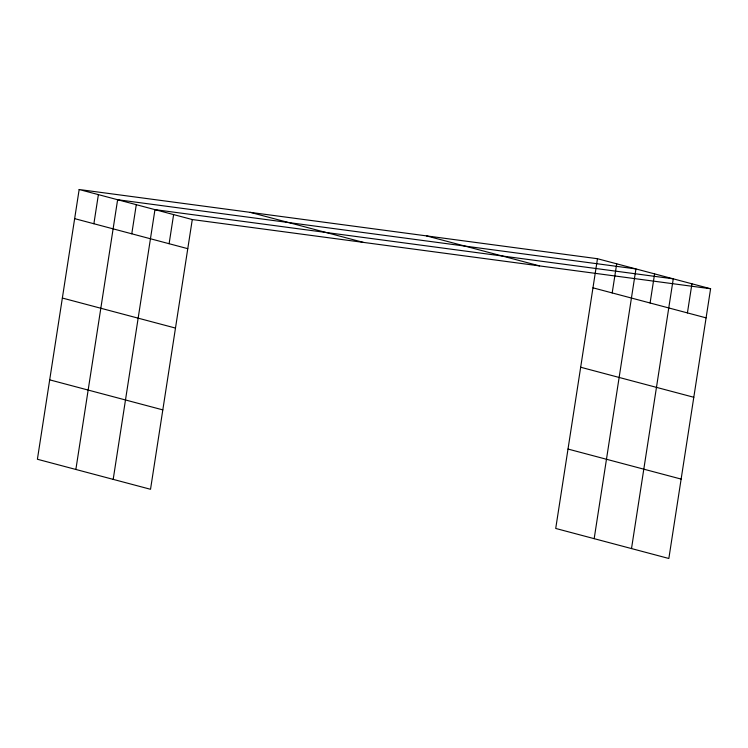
<?xml version="1.0" encoding="UTF-8"?>
<svg xmlns="http://www.w3.org/2000/svg" width="748" height="748" viewBox="0 0 748 748"><rect width="100%" height="100%" fill="white"/><g stroke="black" fill="none" stroke-linecap="round" stroke-linejoin="round"><path stroke-width="1.12" d="M79.157 189.515L37.4 459.253L150.526 489.286L192.283 219.547L79.157 189.515L597.474 258.714L710.6 288.747L668.843 558.485L555.717 528.453L597.474 258.714M93.883 223.746L98.39 194.62M75.866 469.464L117.623 199.725L635.94 268.925L594.174 538.663M131.779 233.806L136.286 204.681M113.191 479.375L154.958 209.636L673.265 278.836L631.508 548.574M169.113 243.717L173.62 214.592M612.191 292.936L616.707 263.82M650.096 303.005L654.603 273.88M687.421 312.916L691.937 283.791M192.283 219.547L710.6 288.747M426.425 235.872L539.56 265.905M592.968 287.83L706.093 317.863M250.206 212.348L363.332 242.38M74.65 218.64L187.776 248.673M580.672 367.24L693.798 397.272M62.355 298.041L175.481 328.073M568.003 449.052L681.138 479.085M49.695 379.853L162.821 409.885"/></g></svg>
